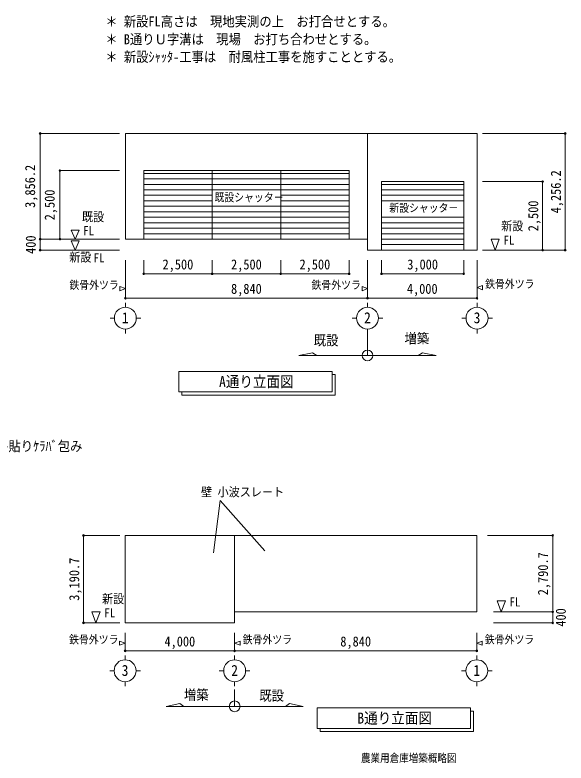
# Model space of a CAD drawing. Units: millimetres at full size, sheet at 1:100. Extents: x -39318 to 13771, y -27054 to 28387.
# Drawn here: x -19247 to 873, y 585 to 27881 of the extents above; entities that cross this region are included whole.
import ezdxf
from ezdxf.enums import TextEntityAlignment as Align

# ---------------------------------------------------------------- set-up
doc = ezdxf.new("R2010")
doc.units = ezdxf.units.MM
doc.header["$LTSCALE"] = 100
doc.header["$PDMODE"] = 32
doc.header["$PDSIZE"] = 60
for name, color, linetype, lineweight in [('7-0_基準', 7, 'Continuous', 20), ('7-1', 2, 'Continuous', 18), ('7-3_寸法', 7, 'Continuous', 13), ('7-4', 7, 'Continuous', 20), ('7-5_文字記事', 7, 'Continuous', 18)]:
    doc.layers.add(name, color=color, linetype=linetype, lineweight=lineweight)
doc.styles.add('ＭＳ ゴシック', font='')
doc.styles.get('ＭＳ ゴシック').set_extended_font_data('MS Gothic')

msp = doc.modelspace()

# ---------------------------------------------------------------- linework, layer by layer
at = {"layer": '7-0_基準'}
for p, q in [((-6375.8, 19300.5), (-6375.8, 23556.7)), ((-12045.4, 19700.5), (-12045.4, 22200.5)), ((-9545.4, 19700.5), (-9545.4, 22200.5)), ((-7045.4, 19700.5), (-7045.4, 22200.5)), ((-14545.4, 22100.5), (-7045.4, 22100.5)), ((-14545.4, 21900.5), (-7045.4, 21900.5)), ((-14545.4, 21700.5), (-7045.4, 21700.5)), ((-5862.4, 21700.5), (-2862.4, 21700.5)), ((-2862.4, 19300.5), (-2862.4, 21800.5)), ((-14545.4, 21500.5), (-7045.4, 21500.5)), ((-14545.4, 21300.5), (-12045.4, 21300.5)), ((-9545.4, 21300.5), (-7045.4, 21300.5)), ((-5862.4, 21500.5), (-2862.4, 21500.5)), ((-5862.4, 21300.5), (-2862.4, 21300.5)), ((-14545.4, 21100.5), (-12045.4, 21100.5)), ((-9545.4, 21100.5), (-7045.4, 21100.5)), ((-5862.4, 21100.5), (-2862.4, 21100.5)), ((-14545.4, 20900.5), (-7045.4, 20900.5)), ((-14545.4, 20700.5), (-7045.4, 20700.5)), ((-14545.4, 20500.5), (-7045.4, 20500.5)), ((-5862.4, 20500.5), (-2862.4, 20500.5)), ((-14545.4, 20300.5), (-7045.4, 20300.5)), ((-5862.4, 20300.5), (-2862.4, 20300.5)), ((-14545.4, 20100.5), (-7045.4, 20100.5)), ((-5862.4, 20100.5), (-2862.4, 20100.5)), ((-15215.8, 19700.5), (-6375.8, 19700.5)), ((-14545.4, 19900.5), (-7045.4, 19900.5)), ((-5862.4, 19900.5), (-2862.4, 19900.5)), ((-5862.4, 19700.5), (-2862.4, 19700.5)), ((-5862.4, 19500.5), (-2862.4, 19500.5)), ((-5862.4, 19300.5), (-2731.8, 19300.5)), ((-11225.8, 5698.2), (-11225.8, 8888.9)), ((-2385.8, 6098.2), (-11225.8, 6098.2))]:
    msp.add_line(p, q, dxfattribs=at)
for points in [[(-15215.8, 19700.5), (-15215.8, 23556.7), (-6375.8, 23556.7)], [(-14545.4, 19700.5), (-14545.4, 22200.5), (-7045.4, 22200.5)], [(-5862.4, 19300.5), (-5862.4, 21800.5), (-2862.4, 21800.5)], [(-2385.8, 6098.2), (-2385.8, 8888.9), (-11225.8, 8888.9)]]:
    msp.add_lwpolyline(points, dxfattribs=at)
at = {"layer": '7-0_基準', "color": 4, "lineweight": 13}
msp.add_lwpolyline([(-11993.5, 8255.3), (-11749.9, 10161), (-10123, 8329.2)], dxfattribs=at)
at = {"layer": '7-1'}
for p, q in [((-6375.8, 23556.7), (-2375.8, 23556.7)), ((-2375.8, 19300.5), (-2375.8, 23556.7)), ((-6375.8, 19300.5), (-2375.8, 19300.5)), ((-11225.8, 8888.9), (-15225.8, 8888.9)), ((-15225.8, 5698.2), (-15225.8, 8888.9)), ((-11225.8, 5698.2), (-15225.8, 5698.2))]:
    msp.add_line(p, q, dxfattribs=at)
at = {"layer": '7-3_寸法', "color": 4}
for p, q in [((-18328.5, 23556.7), (-15433.6, 23556.7)), ((-18328.5, 19700.5), (-18328.5, 23556.7)), ((842.9, 23556.7), (-2173.3, 23556.7)), ((842.9, 19300.5), (842.9, 23556.7)), ((-17603.2, 22200.5), (-15433.6, 22200.5)), ((-17603.2, 19700.5), (-17603.2, 22200.5)), ((17, 21800.5), (-2173.3, 21800.5)), ((17, 19300.5), (17, 21800.5)), ((-18328.5, 19700.5), (-15658.7, 19700.5)), ((-18328.5, 19700.5), (-15433.6, 19700.5)), ((-18328.5, 19300.5), (-18328.5, 19700.5)), ((-17603.2, 19700.5), (-15433.6, 19700.5)), ((-18328.5, 19300.5), (-15433.6, 19300.5)), ((842.9, 19300.5), (-2173.3, 19300.5)), ((17, 19300.5), (-2173.3, 19300.5)), ((-15215.8, 17546), (-15215.8, 18933)), ((-14545.4, 18435.7), (-14545.4, 18933)), ((-12045.4, 18435.7), (-12045.4, 18933)), ((-9545.4, 18435.7), (-9545.4, 18933)), ((-7045.4, 18435.7), (-7045.4, 18933)), ((-6375.8, 17546), (-6375.8, 18933)), ((-6375.8, 17546), (-6375.8, 18933)), ((-5862.4, 18435.7), (-5862.4, 18933)), ((-2862.4, 18435.7), (-2862.4, 18933)), ((-2375.8, 17546), (-2375.8, 18933)), ((-14545.4, 18435.7), (-12045.4, 18435.7)), ((-12045.4, 18435.7), (-9545.4, 18435.7)), ((-9545.4, 18435.7), (-7045.4, 18435.7)), ((-5862.4, 18435.7), (-2862.4, 18435.7)), ((-15215.8, 17546), (-6375.8, 17546)), ((-6375.8, 17546), (-2375.8, 17546)), ((-16747.1, 8888.9), (-15417, 8888.9)), ((-16747.1, 5698.2), (-16747.1, 8888.9)), ((385.6, 8888.9), (-1999.4, 8888.9)), ((385.6, 6098.2), (385.6, 8888.9)), ((385.6, 6098.2), (-1774.3, 6098.2)), ((385.6, 6098.2), (-1774.3, 6098.2)), ((385.6, 5698.2), (385.6, 6098.2)), ((-16747.1, 5698.2), (-15417, 5698.2)), ((385.6, 5698.2), (-1774.3, 5698.2)), ((-15225.8, 4678.6), (-15225.8, 5330.7)), ((-11225.8, 4678.6), (-11225.8, 5330.7)), ((-11225.8, 4678.6), (-11225.8, 5330.7)), ((-2385.8, 4678.6), (-2385.8, 5330.7)), ((-11225.8, 4678.6), (-15225.8, 4678.6)), ((-2385.8, 4678.6), (-11225.8, 4678.6))]:
    msp.add_line(p, q, dxfattribs=at)
at = {"layer": '7-3_寸法', "lineweight": 20}
for p, q in [((-17047, 19700.5), (-16897, 20033.6)), ((-1715.4, 19300.5), (-1565.4, 19700.5)), ((-17047, 19300.5), (-16897, 19633.6)), ((-15215.8, 17894.6), (-15415.8, 17969.6)), ((-15415.8, 17819.6), (-15415.8, 17969.6)), ((-15215.8, 17894.6), (-15415.8, 17819.6)), ((-6375.8, 17894.6), (-6575.8, 17969.6)), ((-6575.8, 17819.6), (-6575.8, 17969.6)), ((-6375.8, 17894.6), (-6575.8, 17819.6)), ((-2375.8, 17930.2), (-2175.8, 18005.2)), ((-2375.8, 17930.2), (-2175.8, 17855.2)), ((-2175.8, 17855.2), (-2175.8, 18005.2)), ((-1491.8, 6098.2), (-1341.8, 6498.2)), ((-16288.6, 5698.2), (-16138.6, 6098.2)), ((-15225.8, 4957), (-15425.8, 5032)), ((-15425.8, 4882), (-15425.8, 5032)), ((-15225.8, 4957), (-15425.8, 4882)), ((-11225.8, 4957), (-11025.8, 5032)), ((-11225.8, 4957), (-11025.8, 4882)), ((-11025.8, 4882), (-11025.8, 5032)), ((-2385.8, 4957), (-2185.8, 5032)), ((-2385.8, 4957), (-2185.8, 4882)), ((-2185.8, 4882), (-2185.8, 5032))]:
    msp.add_line(p, q, dxfattribs=at)
for points in [[(-17047, 19700.5), (-17197, 20033.6), (-16897, 20033.6)], [(-1715.4, 19300.5), (-1865.4, 19700.5), (-1565.4, 19700.5)], [(-17047, 19300.5), (-17197, 19633.6), (-16897, 19633.6)], [(-1491.8, 6098.2), (-1641.8, 6498.2), (-1341.8, 6498.2)], [(-16288.6, 5698.2), (-16438.6, 6098.2), (-16138.6, 6098.2)]]:
    msp.add_lwpolyline(points, dxfattribs=at)
at = {"layer": '7-3_寸法', "color": 2}
for p in [(-18328.5, 23556.7), (842.9, 23556.7), (-17603.2, 22200.5), (17, 21800.5), (-18328.5, 19700.5), (-17603.2, 19700.5), (-18328.5, 19300.5), (17, 19300.5), (842.9, 19300.5), (-14545.4, 18435.7), (-12045.4, 18435.7), (-9545.4, 18435.7), (-7045.4, 18435.7), (-5862.4, 18435.7), (-2862.4, 18435.7), (-15215.8, 17546), (-6375.8, 17546), (-2375.8, 17546), (-16747.1, 8888.9), (385.6, 8888.9), (385.6, 6098.2), (-16747.1, 5698.2), (385.6, 5698.2), (-15225.8, 4678.6), (-11225.8, 4678.6), (-2385.8, 4678.6)]:
    msp.add_point(p, dxfattribs=at)
at = {"layer": '7-4'}
for p, q in [((-15215.8, 17219.7), (-15215.8, 17379.7)), ((-6375.8, 17219.7), (-6375.8, 17379.7)), ((-2375.8, 17219.7), (-2375.8, 17379.7)), ((-15615.8, 16819.7), (-15775.8, 16819.7)), ((-14815.8, 16819.7), (-14655.8, 16819.7)), ((-6775.8, 16819.7), (-6935.8, 16819.7)), ((-5975.8, 16819.7), (-5815.8, 16819.7)), ((-2775.8, 16819.7), (-2935.8, 16819.7)), ((-1975.8, 16819.7), (-1815.8, 16819.7)), ((-15215.8, 16419.7), (-15215.8, 16259.7)), ((-6375.8, 16419.7), (-6375.8, 16259.7)), ((-2375.8, 16419.7), (-2375.8, 16259.7)), ((-13265, 14123.6), (-13265, 14870.4)), ((-7665, 14870.4), (-13265, 14870.4)), ((-7665, 14123.6), (-7665, 14870.4)), ((-7553, 14758.4), (-7665, 14758.4)), ((-7553, 14011.6), (-7553, 14758.4)), ((-7665, 14123.6), (-13265, 14123.6)), ((-13153, 14011.6), (-13153, 14123.6)), ((-7553, 14011.6), (-13153, 14011.6)), ((-15225.8, 4352.2), (-15225.8, 4512.2)), ((-11225.8, 4352.2), (-11225.8, 4512.2)), ((-2385.8, 4352.2), (-2385.8, 4512.2)), ((-15625.8, 3952.2), (-15785.8, 3952.2)), ((-14825.8, 3952.2), (-14665.8, 3952.2)), ((-11625.8, 3952.2), (-11785.8, 3952.2)), ((-10825.8, 3952.2), (-10665.8, 3952.2)), ((-2785.8, 3952.2), (-2945.8, 3952.2)), ((-1985.8, 3952.2), (-1825.8, 3952.2)), ((-15225.8, 3552.2), (-15225.8, 3392.2)), ((-11225.8, 3552.2), (-11225.8, 3392.2)), ((-2385.8, 3552.2), (-2385.8, 3392.2)), ((-8216.1, 1847.1), (-8216.1, 2593.9)), ((-2616.1, 2593.9), (-8216.1, 2593.9)), ((-2616.1, 1847.1), (-2616.1, 2593.9)), ((-2504.1, 2481.9), (-2616.1, 2481.9)), ((-2504.1, 1735.1), (-2504.1, 2481.9)), ((-2616.1, 1847.1), (-8216.1, 1847.1)), ((-8104.1, 1735.1), (-8104.1, 1847.1)), ((-2504.1, 1735.1), (-8104.1, 1735.1))]:
    msp.add_line(p, q, dxfattribs=at)
for centre in [(-15215.8, 16819.7), (-6375.8, 16819.7), (-2375.8, 16819.7), (-15225.8, 3952.2), (-11225.8, 3952.2), (-2385.8, 3952.2)]:
    msp.add_circle(centre, 400, dxfattribs=at)
at = {"layer": '7-5_文字記事', "color": 2}
for p, q in [((-6375.8, 16259.7), (-6375.8, 15457.7)), ((-8878.2, 15457.7), (-6375.8, 15457.7)), ((-3873.4, 15457.7), (-6375.8, 15457.7)), ((-11225.8, 3268.2), (-11225.8, 2653.7)), ((-13728.2, 2653.7), (-11225.8, 2653.7)), ((-8723.4, 2653.7), (-11225.8, 2653.7))]:
    msp.add_line(p, q, dxfattribs=at)
for points in [[(-8878.2, 15457.7), (-8378.2, 15557.7), (-8228.2, 15457.7)], [(-3873.4, 15457.7), (-4373.4, 15557.7), (-4523.4, 15457.7)], [(-13728.2, 2653.7), (-13228.2, 2753.7), (-13078.2, 2653.7)], [(-8723.4, 2653.7), (-9223.4, 2753.7), (-9373.4, 2653.7)]]:
    msp.add_lwpolyline(points, dxfattribs=at)
for centre in [(-6375.8, 15457.7), (-11225.8, 2653.7)]:
    msp.add_circle(centre, 195.4, dxfattribs=at)

# ---------------------------------------------------------------- texts
at = {"layer": '7-0_基準', "style": 'ＭＳ ゴシック', "width": 0.9}
for s, height, p in [('既設シャッタ－', 293.3, (-11961.9, 20988.8)), ('新設シャッタ－', 293.3, (-5580.6, 20604.1)), ('新設', 329.9, (-16069.4, 6315.3))]:
    msp.add_text(s, height=height, dxfattribs=at).set_placement(p, align=Align.BOTTOM_LEFT)
at = {"layer": '7-3_寸法', "color": 6, "style": 'ＭＳ ゴシック', "width": 0.9}
for s, p in [('3,856.2', (-18402.3, 20841.1)), ('4,256.2', (792.9, 20641.1)), ('2,500', (-17687.9, 20388)), ('2,500', (-33, 19988)), ('400', (-18378.5, 19163)), ('2,790.7', (322.5, 6706)), ('3,190.7', (-16791, 6506)), ('400', (974.5, 5560.7))]:
    msp.add_text(s, height=366.6, rotation=90, dxfattribs=at).set_placement(p, align=Align.BOTTOM_LEFT)
at = {"layer": '7-3_寸法', "style": 'ＭＳ ゴシック', "width": 0.9}
for s, height, p in [('既設', 329.9, (-16798.9, 20251.2)), ('新設', 329.9, (-1496.1, 19917.6)), ('FL', 329.9, (-16757.5, 19746.7)), ('FL', 329.9, (-1412.5, 19402.1)), ('新設', 329.9, (-17266.2, 18779.1)), ('FL', 329.9, (-16377.1, 18754.3)), ('鉄骨外ツラ', 293.3, (-17259.6, 17793.2)), ('鉄骨外ツラ', 293.3, (-8419.6, 17793.2)), ('鉄骨外ツラ', 293.3, (-2082.1, 17828.8)), ('FL', 329.9, (-1191.8, 6198.2)), ('FL', 329.9, (-15985.8, 5799.8)), ('鉄骨外ツラ', 293.3, (-17269.6, 4855.6)), ('鉄骨外ツラ', 293.3, (-10932.1, 4855.6)), ('鉄骨外ツラ', 293.3, (-2092.1, 4855.6))]:
    msp.add_text(s, height=height, dxfattribs=at).set_placement(p, align=Align.BOTTOM_LEFT)
at = {"layer": '7-3_寸法', "color": 6, "style": 'ＭＳ ゴシック', "width": 0.9}
for s, p in [('2,500', (-13857.9, 18485.7)), ('2,500', (-11357.9, 18485.7)), ('2,500', (-8857.9, 18485.7)), ('3,000', (-4924.9, 18485.7)), ('8,840', (-11358.3, 17596)), ('4,000', (-4938.3, 17596)), ('4,000', (-13788.3, 4728.6)), ('8,840', (-7368.3, 4728.6))]:
    msp.add_text(s, height=366.6, dxfattribs=at).set_placement(p, align=Align.BOTTOM_LEFT)
at = {"layer": '7-4', "style": 'ＭＳ ゴシック', "width": 0.9}
for s, p in [('1', (-15340.8, 16509.7)), ('2', (-6500.8, 16509.7)), ('3', (-2500.8, 16509.7)), ('A通り立面図', (-11794.8, 14179.5)), ('3', (-15350.8, 3642.2)), ('2', (-11350.8, 3642.2)), ('1', (-2510.8, 3642.2)), ('B通り立面図', (-6746, 1903))]:
    msp.add_text(s, height=403.2, dxfattribs=at).set_placement(p, align=Align.BOTTOM_LEFT)
at = {"layer": '7-5_文字記事', "color": 6, "style": 'ＭＳ ゴシック', "width": 0.9}
for s, p in [('＊ 新設FL高さは\u3000現地実測の上\u3000お打合せとする。', (-15948, 27350)), ('＊ B通りＵ字溝は\u3000現場\u3000お打ち合わせとする。', (-15948, 26701.4)), ('＊ 新設ｼｬｯﾀ-工事は\u3000耐風柱工事を施すこととする。', (-15948, 26059.2)), ('既設', (-8333.9, 15714)), ('増築', (-5024.7, 15785.7)), ('屋根 大波ｽﾚ-ﾄ貼りの上 鉄板平貼りｹﾗﾊﾞ包み', (-25783.2, 11853.8)), ('増築', (-13075, 2781.4)), ('既設', (-10325.2, 2751.4))]:
    msp.add_text(s, height=366.6, dxfattribs=at).set_placement(p, align=Align.BOTTOM_LEFT)
at = {"layer": '7-5_文字記事', "style": 'ＭＳ ゴシック'}
for s, height, width, p in [('壁 小波スレ－ト', 329.9, 0.9, (-12455.8, 10214.8)), ('農業用倉庫増築概略図', 293.3, 0.85, (-6615.7, 531.1))]:
    msp.add_text(s, height=height, dxfattribs=dict(at, width=width)).set_placement(p, align=Align.BOTTOM_LEFT)

doc.saveas('drawing.dxf')
